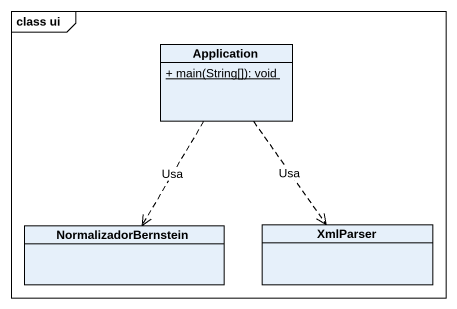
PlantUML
@startuml
mainframe class ui
hide circle
hide empty members
skinparam classAttributeIconSize 0
class Application {
  {static} + main(String[]): void
}
class NormalizadorBernstein
class XmlParser
Application ..> NormalizadorBernstein : Usa
Application ..> XmlParser : Usa
@enduml
